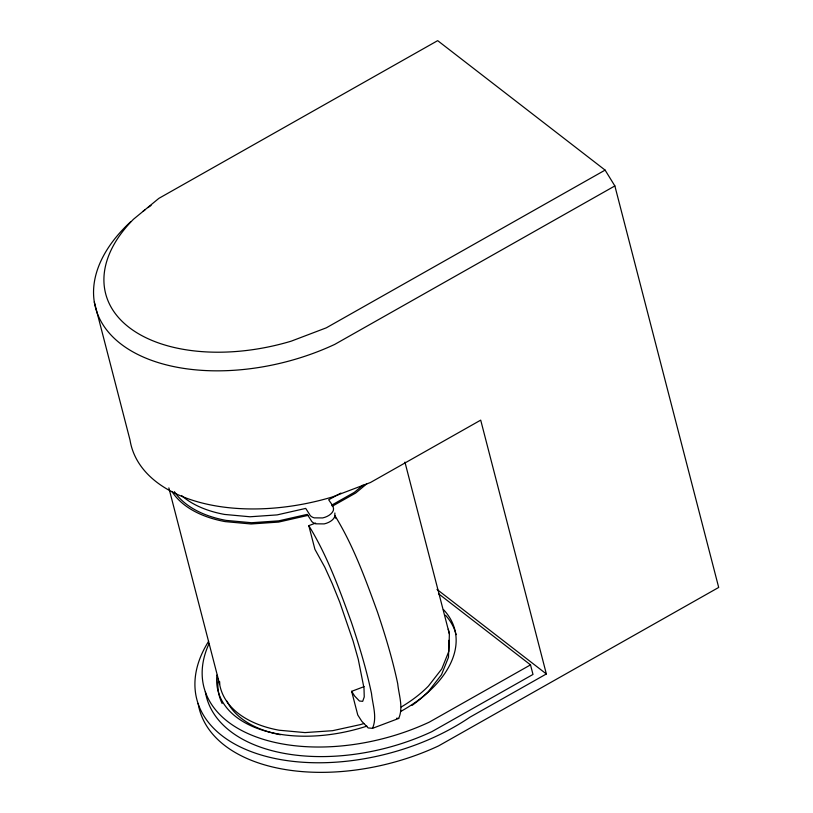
<?xml version="1.0" encoding="UTF-8"?>
<svg xmlns="http://www.w3.org/2000/svg" width="813" height="813" viewBox="0 0 813 813"><rect width="100%" height="100%" fill="white"/><g stroke="black" fill="none" stroke-linecap="round" stroke-linejoin="round"><path stroke-width="1.22" d="M363.767 723.56A115.161 67.692 -14.5 0 1 360.25 724.637L332.558 730.694L304.987 732.594L279.113 730.226A121.564 71.453 -14.5 0 1 219.632 684.221L219.693 681.761M448.959 640.309L448.491 657.28L441.5 674.709L428.38 691.568A113.2 66.534 -14.5 0 1 412.049 705.379M448.258 629.221A121.564 71.453 -14.5 0 1 449.365 633.916L448.898 651.183L441.784 668.916L428.441 686.06A115.161 67.692 -14.5 0 1 401.256 706.975M364.173 686.609L351.643 691.324L357.761 714.993L361.775 721.263L368.147 727.93L372.496 728.336C377.384 717.32 372.639 704.962 371.521 693.611C366.409 669.323 359.224 645.542 351.307 622.026C339.316 589.059 327.273 555.635 308.798 525.655L315.627 523.074M372.496 728.336L398.695 718.458C403.583 707.442 398.837 695.085 397.72 683.733C392.608 659.445 385.413 635.664 377.506 612.148C365.515 579.191 353.462 545.767 334.986 515.777L335.606 518.145M363.157 485.056L354.397 492.312L331.613 505.198M366.958 483.684L355.677 493.034L332.273 506.225M605.106 170.11L326.298 327.832L291.206 341.165A157.509 92.58 -14.5 0 1 129.003 327.344A157.509 92.58 -14.5 0 1 133.505 219.225L158.87 198.362L437.679 40.65L605.106 170.11L614.862 185.933L718.692 587.443L438.573 745.907A170.821 100.406 -14.5 0 1 198.138 703.438M614.862 185.933L334.732 344.397A170.821 100.406 -14.5 0 1 130.171 350.281A170.821 100.406 -14.5 0 1 130.71 221.725M340.921 493.095L328.676 499.761C330.871 503.501 336.054 508.166 332.141 512.556A12.266 7.215 -14.5 0 1 322.639 517.932L314.214 517.861A12.947 7.612 -14.5 0 1 309.387 514.131L305.718 508.41L277.101 514.903L249.987 516.773L224.571 514.436A119.491 70.233 -14.5 0 1 181.584 495.554M205.343 691.7A160.893 94.572 -14.5 0 0 431.794 731.69L532.993 674.444L530.513 664.871L429.325 722.117A160.893 94.572 -14.5 0 1 257.64 737.452A160.893 94.572 -14.5 0 1 209.012 643.733M94.308 301.928L130.019 440.046A170.821 100.406 -14.5 0 0 332.395 496.967L370.454 482.505L480.707 420.138L546.356 673.957L469.863 717.229A170.821 100.406 -14.5 0 1 262.365 755.358A170.821 100.406 -14.5 0 1 208.595 641.366M307.924 515.401L278.605 522.078L251.034 523.979L225.171 521.611A121.564 71.453 -14.5 0 1 171.889 491.408M396.52 718.255L398.695 718.458M436.998 589.405L546.356 673.957M438.502 593.714L530.513 664.871M351.643 691.324L354.651 696.03L359.437 701.03L362.689 701.334L364.244 696.934L363.99 688.083L358.259 659.302L353.106 641.051L339.712 602.067L332.243 583.602L324.844 567.271L314.916 549.324L308.798 525.655M404.935 462.119L449.365 633.916M168.85 487.881L219.632 684.231M334.875 513.003L334.783 516.651L333.686 518.521A12.266 7.215 -14.5 0 1 324.174 523.897L315.759 523.826A12.947 7.612 -14.5 0 1 310.922 520.086L307.263 514.375L278.646 520.859L251.532 522.729L226.105 520.401A119.491 70.233 -14.5 0 1 174.368 491.672M142.895 211.441A170.821 100.406 -14.5 0 1 144.887 209.917M147.936 207.65A170.821 100.406 -14.5 0 1 151.045 205.435M443.39 609.516A122.285 71.879 -14.5 0 1 400.758 711.436M366.927 726.111A122.285 71.879 -14.5 0 1 216.908 675.105M222.152 703.509A122.285 71.879 -14.5 0 1 218.291 678.682M445.483 615.228A122.285 71.879 -14.5 0 1 456.103 634.638M280.353 734.739A119.491 70.233 -14.5 0 1 226.847 701.07"/></g></svg>
